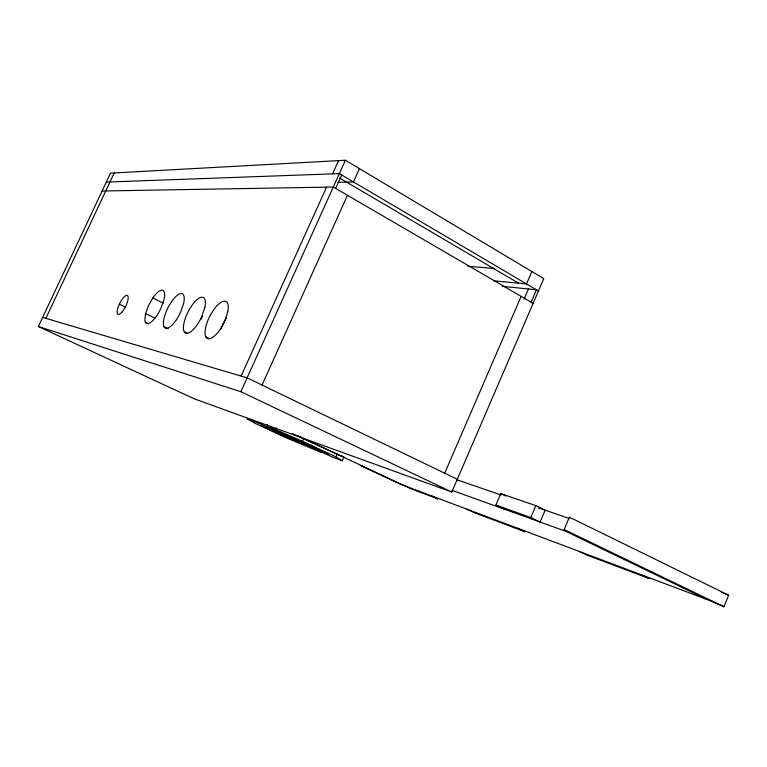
<?xml version="1.0" encoding="UTF-8"?>
<svg xmlns="http://www.w3.org/2000/svg" width="767" height="767" viewBox="0 0 767 767"><rect width="100%" height="100%" fill="white"/><g stroke="black" fill="none" stroke-linecap="round" stroke-linejoin="round"><path stroke-width="1.15" d="M274.874 431.879C266.858 425.647 256.533 422.521 247.099 418.792L254.941 423.269L286.81 438.082L320.807 452.262L272.352 429.702L277.807 433.355L304.882 444.841M261.087 425.541L277.807 433.355L277.922 432.789L277.031 432.991M723.99 606.755L728.65 595.24L569.382 517.15L564.176 529.518L565.605 531.215L707.001 599.478L723.99 606.755L564.176 529.518M530.764 517.543L535.817 505.626L545.155 510.189L540.131 522.059L530.764 517.543L495.875 505.041L500.765 493.603L535.817 505.626M444.707 473.21L521.129 296.378M531.867 271.528L526.507 283.934L493.555 280.77M524.062 299.226L528.482 288.996M531.128 302.198L536.469 289.811L502.289 286.331M451.801 492.04L543.774 278.622L345.39 160.245L110.506 173.15L38.35 326.521L194.195 398.802L451.801 492.04L240.867 391.707L38.35 326.521M341.229 455.368L343.904 457.027L342.245 460.775L336.013 456.911L337.259 454.093M306.033 443.805L303.176 442.732L314.499 447.794L316.244 449.567L311.028 445.215L310.712 445.867L266.59 426.414L267.443 424.515M336.013 456.911L302.447 441.236L303.722 438.379M266.59 426.414L275.813 429.769L276.666 427.842M277.807 433.355L277.922 432.789M262.046 385.053L347.461 195.278M359.445 168.644L353.462 181.942L338.189 182.306M241.126 376.079L326.55 187.148M332.552 173.869L338.535 160.629M240.867 391.707L345.39 160.245M335.668 188.414L341.708 175.02M45.857 318.343L114.216 172.949M226.524 317.969L224.923 320.414A20.613 7.948 -63.4 0 0 220.906 329.005M311.594 446.279L311.958 445.78M311.162 445.301L310.712 445.867L328.775 454.217M106.316 182.067L339.35 173.62L538.444 290.971M102.107 191.002L333.29 187.033L533.113 303.349M467.851 266.302L494.082 268.44M274.883 431.85L285.727 436.711L283.828 436.011M42.645 317.394L247.127 377.853L457.295 479.279M456.509 479.634L500.985 494.964M538.539 507.907L569.632 518.617M451.907 490.314L565.605 531.215M340.941 455.962L292.304 433.604M364.469 466.988L360.212 465.406L399.808 483.948L707.001 599.478M342.245 460.775L332.341 457.065L283.368 434.218M721.22 592.086L728.65 595.24M275.813 429.769L302.447 441.236M297.893 435.79L411.016 488.79L438.015 498.962L431.064 495.703M466.95 509.202L474.092 512.567L524.983 531.752L517.581 528.242M578.855 551.281L586.554 554.953L649.524 578.682L641.557 574.866M495.875 505.041L505.022 509.422M500.765 493.603L505.827 496.057M145.423 322.274L148.587 323.808M119.355 304.163L125.357 307.088M164.128 326.847L168.136 328.803M184.281 331.785L187.378 333.3M145.605 313.588L155.02 318.19M206.055 337.106L209.247 338.669M152.815 297.97L163.246 303.147M339.762 178.107L518.569 283.176M200.858 319.427A19.817 7.354 -63.4 0 1 202.766 315.812M278.776 433.067L278.661 433.748L278.776 433.067M145.452 314.077L144.867 320.683L145.567 322.715L146.89 323.674L148.76 323.492L151.032 322.178A18.494 6.194 -63.5 0 0 160.945 308.248L163.994 299.609A18.494 6.194 -63.5 0 0 153.112 297.519L148.472 305.621L145.452 314.077M227.741 311.881L224.491 321.603A20.728 7.785 -63.4 0 1 213.015 337.154L210.263 338.583L207.962 338.736L206.265 337.605L205.268 335.284A20.728 7.785 -63.4 0 1 211.261 313.559L214.07 309.245A20.728 7.785 -63.4 0 1 227.741 311.881M204.827 307.471L201.644 316.8A19.923 7.191 -63.4 0 1 190.743 331.775L188.164 333.166L186.026 333.329L184.473 332.255L183.581 330.04A19.923 7.191 -63.4 0 1 189.516 309.197L192.201 305.036A19.923 7.191 -63.4 0 1 204.827 307.471M183.639 303.387L180.533 312.361A19.185 6.663 -63.5 0 1 170.149 326.79L167.724 328.142L165.739 328.314L164.301 327.298L163.515 325.179A19.185 6.663 -63.5 0 1 169.373 305.141L171.933 301.134A19.185 6.663 -63.5 0 1 183.639 303.387M121.943 312.111A10.517 3.317 -63.7 0 0 127.792 295.889A10.517 3.317 -63.7 0 0 118.3 306.723A10.517 3.317 -63.7 0 0 121.943 312.111"/></g></svg>
